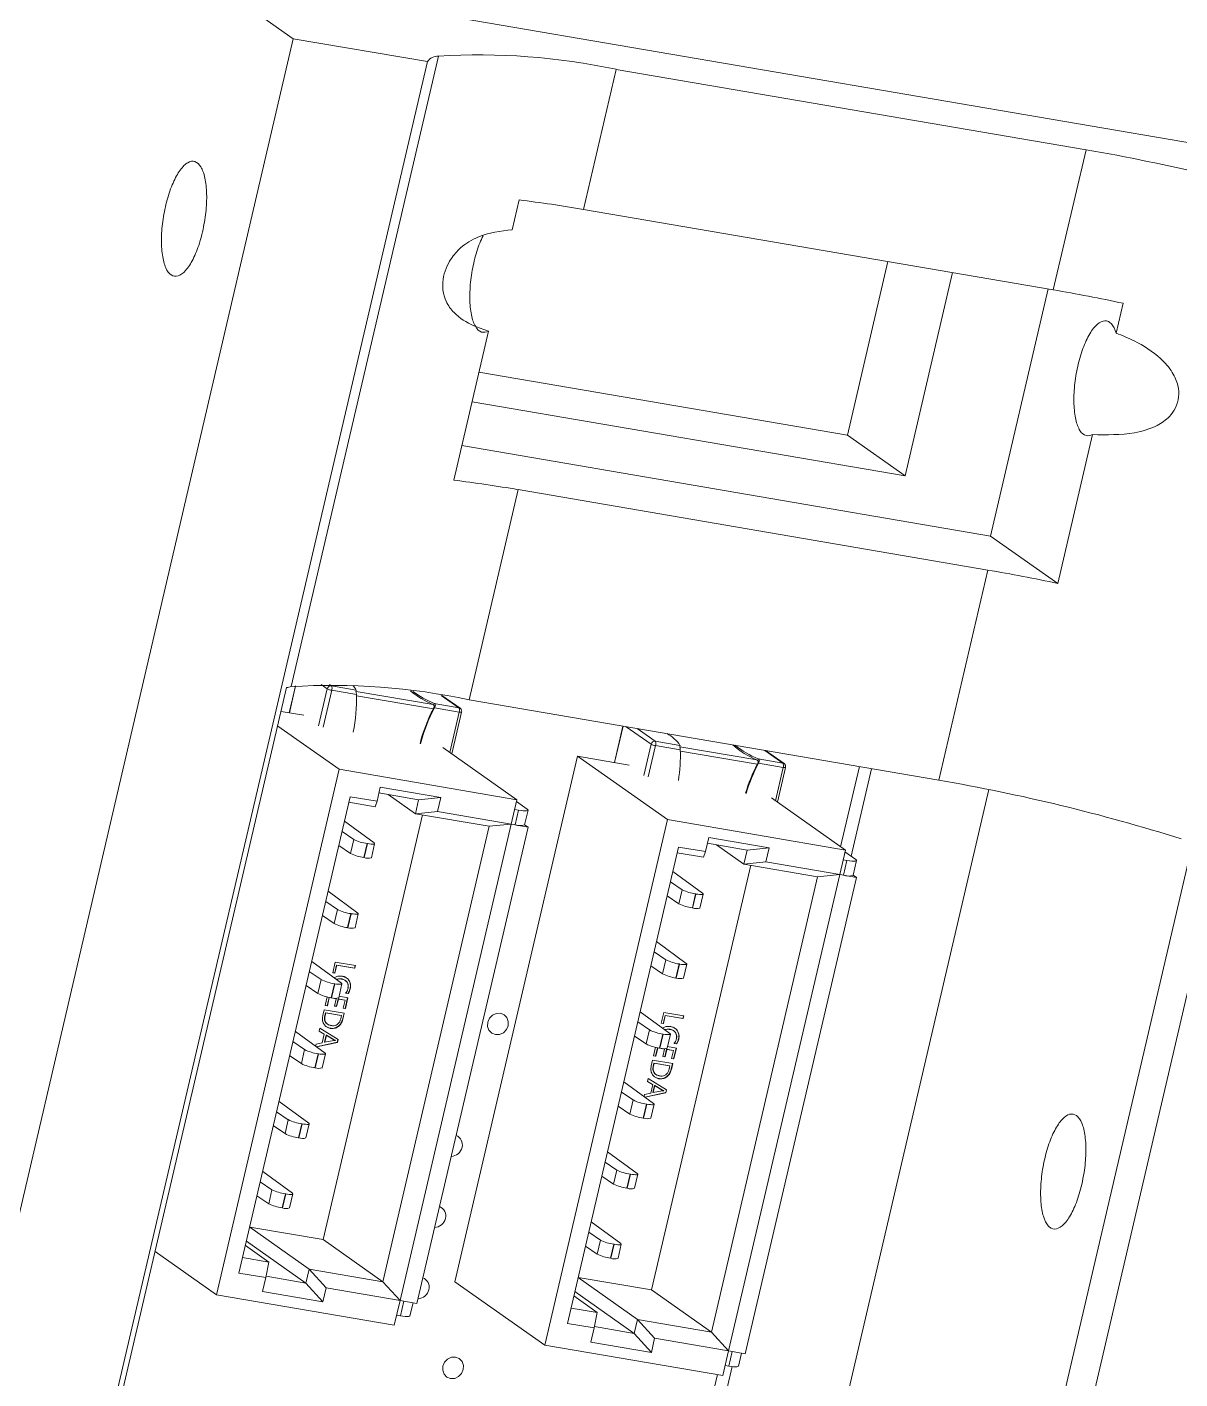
# Model space of a CAD drawing. Header units: millimetres. Extents: x 0 to 1189, y 0 to 841.
# Drawn here: x 463.908 to 467.074, y 441.013 to 444.726 of the extents above; entities that cross this region are included whole.
import ezdxf

# ---------------------------------------------------------------- set-up
doc = ezdxf.new("R2010")
doc.units = ezdxf.units.MM
doc.layers.get('0').update_dxf_attribs({"lineweight": 18})

msp = doc.modelspace()

# ---------------------------------------------------------------- linework, layer by layer
at = {"color": 7, "linetype": 'Continuous', "lineweight": 15}
for p, q in [((464.6385, 444.694), (463.9416, 445.1849)), ((464.5694, 444.841), (467.5183, 444.3364)), ((464.6385, 444.694), (463.5374, 439.9766)), ((465.0071, 444.631), (464.6385, 444.694)), ((465.0071, 444.631), (463.8396, 439.6288)), ((465.0374, 444.6461), (464.6333, 442.9146)), ((465.5255, 444.6098), (465.4357, 444.2251)), ((466.8157, 444.3891), (465.5255, 444.6098)), ((466.8157, 444.3891), (466.7258, 444.0043)), ((465.259, 444.2512), (465.2399, 444.1693)), ((466.7258, 444.0043), (465.4357, 444.2251)), ((467.5874, 444.1895), (466.4199, 439.1873)), ((466.2717, 444.082), (466.1603, 443.6048)), ((466.3187, 443.4933), (466.4491, 444.0517)), ((466.7115, 444.0067), (466.5531, 443.3281)), ((466.8987, 443.8854), (466.9178, 443.9674)), ((465.1749, 443.8906), (465.0794, 443.4816)), ((466.1603, 443.6048), (465.1486, 443.7779)), ((465.1296, 443.6967), (466.3187, 443.4933)), ((466.3187, 443.4933), (466.1603, 443.6048)), ((466.7382, 443.1978), (466.8336, 443.6068)), ((466.5531, 443.3281), (465.1016, 443.5765)), ((465.2561, 443.4555), (465.1213, 442.8783)), ((465.2561, 443.4555), (466.5462, 443.2347)), ((466.7382, 443.1978), (466.5531, 443.3281)), ((466.5462, 443.2347), (466.4115, 442.6576)), ((464.6444, 442.9162), (464.6272, 442.8428)), ((464.8111, 442.9049), (464.7433, 442.9165)), ((464.6204, 442.9118), (463.857, 439.6411)), ((464.7442, 442.9047), (464.812, 442.8931)), ((465.0969, 442.8552), (465.047, 442.8904)), ((466.4115, 442.6576), (465.1213, 442.8783)), ((464.6051, 442.8465), (464.6676, 442.8358)), ((465.0934, 442.8566), (465.0256, 442.8682)), ((465.0265, 442.8564), (465.0944, 442.8448)), ((465.0741, 442.7299), (465.1009, 442.8447)), ((464.7645, 442.6875), (464.5958, 442.8063)), ((465.5437, 442.8061), (465.5203, 442.7059)), ((465.7006, 442.7527), (465.6327, 442.7643)), ((465.2529, 442.6039), (465.0495, 442.7472)), ((465.6336, 442.7525), (465.7015, 442.7409)), ((465.9864, 442.703), (465.9352, 442.7391)), ((465.0825, 441.2803), (465.4193, 442.7232)), ((465.6664, 442.5492), (465.4193, 442.7232)), ((465.4193, 442.7232), (465.5607, 442.699)), ((465.9829, 442.7044), (465.9151, 442.716)), ((465.916, 442.7042), (465.9838, 442.6926)), ((465.9681, 442.5971), (465.9904, 442.6925)), ((466.1418, 442.4748), (466.1932, 442.6949)), ((464.4277, 441.2446), (464.7645, 442.6875)), ((465.2529, 442.6039), (464.7645, 442.6875)), ((466.2269, 442.6891), (466.1707, 442.4486)), ((464.8686, 442.5997), (464.8776, 442.6382)), ((464.8739, 442.6227), (464.9829, 442.604)), ((465.0434, 442.6098), (464.8776, 442.6382)), ((464.8989, 442.6184), (464.974, 442.5656)), ((465.8353, 439.5745), (466.5489, 442.6319)), ((464.4895, 441.304), (464.7949, 442.6123)), ((464.7912, 442.5968), (464.8634, 442.5845)), ((464.8686, 442.5997), (464.7949, 442.6123)), ((464.8634, 442.5845), (464.8686, 442.5997)), ((464.9829, 442.604), (464.974, 442.5656)), ((464.9829, 442.604), (465.0434, 442.6098)), ((465.0345, 442.5713), (465.0434, 442.6098)), ((465.2529, 442.6039), (465.2372, 442.5366)), ((465.2812, 442.5782), (465.2517, 442.5989)), ((466.1548, 442.4656), (465.9515, 442.6089)), ((464.7209, 441.3958), (464.9931, 442.5623)), ((464.7791, 442.5448), (464.8607, 442.4852)), ((464.974, 442.5656), (465.0345, 442.5713)), ((464.974, 442.5656), (465.1767, 442.5309)), ((465.2372, 442.5366), (465.0345, 442.5713)), ((465.2467, 442.5773), (465.257, 442.5756)), ((465.257, 442.5756), (465.2476, 442.5352)), ((465.2739, 442.535), (465.2833, 442.5754)), ((465.3296, 441.1063), (465.6664, 442.5492)), ((466.1548, 442.4656), (465.6664, 442.5492)), ((464.8046, 442.4948), (464.7725, 442.5166)), ((464.8848, 441.2803), (465.1767, 442.5309)), ((464.9318, 441.2283), (465.2372, 442.5366)), ((464.9779, 441.2205), (465.2833, 442.5287)), ((465.1767, 442.5309), (465.2372, 442.5366)), ((465.2372, 442.5366), (465.2833, 442.5287)), ((465.2373, 442.5369), (465.2476, 442.5352)), ((465.2833, 442.5287), (465.274, 442.5353)), ((464.7635, 442.4781), (464.7956, 442.4563)), ((464.7956, 442.4563), (464.8046, 442.4948)), ((464.8416, 442.4835), (464.8326, 442.445)), ((464.8334, 442.4449), (464.8424, 442.4833)), ((464.8424, 442.4833), (464.8416, 442.4835)), ((464.8532, 442.4447), (464.8621, 442.4832)), ((465.3914, 441.1657), (465.6968, 442.474)), ((465.7705, 442.4614), (465.6968, 442.474)), ((465.7705, 442.4614), (465.7795, 442.4998)), ((465.7759, 442.4844), (465.8849, 442.4657)), ((465.9453, 442.4714), (465.7795, 442.4998)), ((465.8008, 442.4801), (465.8759, 442.4272)), ((465.8849, 442.4657), (465.9453, 442.4714)), ((465.9364, 442.433), (465.9453, 442.4714)), ((466.3451, 439.2154), (467.1085, 442.486)), ((464.8334, 442.4449), (464.8326, 442.445)), ((465.6932, 442.4585), (465.7653, 442.4462)), ((465.7653, 442.4462), (465.7705, 442.4614)), ((465.8849, 442.4657), (465.8759, 442.4272)), ((465.8759, 442.4272), (465.9364, 442.433)), ((466.1391, 442.3983), (465.9364, 442.433)), ((466.1548, 442.4656), (466.1391, 442.3983)), ((466.1486, 442.439), (466.159, 442.4372)), ((466.159, 442.4372), (466.1495, 442.3968)), ((466.1832, 442.4399), (466.1537, 442.4606)), ((466.1758, 442.3967), (466.1852, 442.4371)), ((465.6228, 441.2575), (465.895, 442.424)), ((465.681, 442.4064), (465.7626, 442.3469)), ((465.7867, 441.142), (466.0786, 442.3925)), ((465.8337, 441.09), (466.1391, 442.3983)), ((465.8759, 442.4272), (466.0786, 442.3925)), ((466.0786, 442.3925), (466.1391, 442.3983)), ((466.1391, 442.3983), (466.1852, 442.3904)), ((466.1392, 442.3986), (466.1495, 442.3968)), ((466.1852, 442.3904), (466.1759, 442.397)), ((465.7065, 442.3565), (465.6744, 442.3783)), ((465.6975, 442.318), (465.7065, 442.3565)), ((465.8798, 441.0821), (466.1852, 442.3904)), ((464.7597, 442.3024), (464.7276, 442.3242)), ((464.7342, 442.3524), (464.8158, 442.2928)), ((465.6655, 442.3398), (465.6975, 442.318)), ((465.7435, 442.3452), (465.7345, 442.3067)), ((465.7354, 442.3065), (465.7443, 442.345)), ((465.7443, 442.345), (465.7435, 442.3452)), ((465.7551, 442.3064), (465.7641, 442.3449)), ((464.7186, 442.2858), (464.7507, 442.2639)), ((464.7507, 442.2639), (464.7597, 442.3024)), ((464.7967, 442.2911), (464.7877, 442.2526)), ((464.7885, 442.2525), (464.7975, 442.2909)), ((464.7975, 442.2909), (464.7967, 442.2911)), ((464.8083, 442.2523), (464.8172, 442.2908)), ((465.7354, 442.3065), (465.7345, 442.3067)), ((464.7885, 442.2525), (464.7877, 442.2526)), ((465.6361, 442.2141), (465.7177, 442.1545)), ((465.6616, 442.1641), (465.6295, 442.1859)), ((464.6893, 442.16), (464.7709, 442.1004)), ((464.7541, 442.1582), (464.7472, 442.1287)), ((464.7577, 442.1499), (464.7526, 442.1281)), ((464.7532, 442.1276), (464.7583, 442.1494)), ((464.8094, 442.1487), (464.7541, 442.1582)), ((464.8069, 442.1415), (464.7577, 442.1499)), ((464.7577, 442.1499), (464.7583, 442.1494)), ((464.7583, 442.1494), (464.8075, 442.141)), ((464.8086, 442.1489), (464.8069, 442.1415)), ((464.8069, 442.1415), (464.8075, 442.141)), ((464.8075, 442.141), (464.8094, 442.1487)), ((465.6206, 442.1474), (465.6526, 442.1256)), ((465.6526, 442.1256), (465.6616, 442.1641)), ((465.6986, 442.1528), (465.6896, 442.1143)), ((465.6905, 442.1141), (465.6994, 442.1526)), ((465.6994, 442.1526), (465.6986, 442.1528)), ((465.7102, 442.114), (465.7191, 442.1525)), ((464.7148, 442.11), (464.6827, 442.1318)), ((464.7058, 442.0715), (464.7148, 442.11)), ((464.7518, 442.0987), (464.7428, 442.0602)), ((464.7436, 442.0601), (464.7526, 442.0986)), ((464.7526, 442.1281), (464.7472, 442.129)), ((464.7472, 442.1287), (464.7532, 442.1276)), ((464.7526, 442.0986), (464.7518, 442.0987)), ((464.7532, 442.1276), (464.7526, 442.1281)), ((464.7633, 442.0599), (464.7723, 442.0984)), ((464.7706, 442.1118), (464.7713, 442.1114)), ((464.7834, 442.106), (464.7828, 442.1064)), ((465.6905, 442.1141), (465.6896, 442.1143)), ((464.6737, 442.0934), (464.7058, 442.0715)), ((464.7317, 442.0625), (464.7261, 442.0386)), ((464.737, 442.0612), (464.7316, 442.038)), ((464.7322, 442.0375), (464.7376, 442.0607)), ((464.7559, 442.058), (464.737, 442.0612)), ((464.737, 442.0612), (464.7376, 442.0607)), ((464.7376, 442.0607), (464.7565, 442.0575)), ((464.7436, 442.0601), (464.7428, 442.0602)), ((464.7887, 442.0601), (464.7643, 442.0642)), ((464.7879, 442.0602), (464.7811, 442.0309)), ((464.7891, 442.072), (464.7817, 442.0733)), ((464.7818, 442.0305), (464.7887, 442.0601)), ((464.7823, 442.0728), (464.7898, 442.0716)), ((464.7891, 442.072), (464.7898, 442.0716)), ((464.7945, 442.0852), (464.7951, 442.0848)), ((464.7235, 442.0273), (464.7198, 442.0116)), ((464.7788, 442.0178), (464.7235, 442.0273)), ((464.7261, 442.0386), (464.7322, 442.0375)), ((464.7316, 442.038), (464.7262, 442.0389)), ((464.7322, 442.0375), (464.7316, 442.038)), ((464.7565, 442.0575), (464.7517, 442.0371)), ((464.7517, 442.0371), (464.7578, 442.0361)), ((464.7572, 442.0365), (464.7518, 442.0374)), ((464.7559, 442.058), (464.7565, 442.0575)), ((464.7619, 442.0569), (464.7572, 442.0365)), ((464.7572, 442.0365), (464.7578, 442.0361)), ((464.7578, 442.0361), (464.7626, 442.0565)), ((464.7801, 442.0538), (464.7619, 442.0569)), ((464.7619, 442.0569), (464.7626, 442.0565)), ((464.7626, 442.0565), (464.7808, 442.0534)), ((464.7808, 442.0534), (464.7757, 442.0315)), ((464.7757, 442.0315), (464.7818, 442.0305)), ((464.7811, 442.0309), (464.7758, 442.0319)), ((464.7801, 442.0538), (464.7808, 442.0534)), ((464.7811, 442.0309), (464.7818, 442.0305)), ((465.5912, 442.0217), (465.6728, 441.9621)), ((464.7252, 442.0108), (464.7271, 442.019)), ((464.7252, 442.0108), (464.7259, 442.0103)), ((464.7259, 442.0103), (464.7278, 442.0185)), ((464.7271, 442.019), (464.7703, 442.0116)), ((464.7271, 442.019), (464.7278, 442.0185)), ((464.7278, 442.0185), (464.7709, 442.0111)), ((464.7301, 441.9895), (464.7307, 441.989)), ((464.7709, 442.0111), (464.7689, 442.0026)), ((464.7703, 442.0116), (464.7709, 442.0111)), ((464.7781, 442.018), (464.7744, 442.002)), ((464.7744, 442.002), (464.775, 442.0016)), ((464.775, 442.0016), (464.7788, 442.0178)), ((465.6167, 441.9717), (465.5846, 441.9935)), ((465.656, 442.0199), (465.6491, 441.9903)), ((465.6491, 441.9903), (465.6551, 441.9893)), ((465.6545, 441.9897), (465.6492, 441.9907)), ((465.6596, 442.0116), (465.6545, 441.9897)), ((465.6551, 441.9893), (465.6545, 441.9897)), ((465.6551, 441.9893), (465.6602, 442.0111)), ((465.7113, 442.0104), (465.656, 442.0199)), ((465.7088, 442.0031), (465.6596, 442.0116)), ((465.6596, 442.0116), (465.6602, 442.0111)), ((465.6602, 442.0111), (465.7095, 442.0027)), ((465.7106, 442.0106), (465.7088, 442.0031)), ((465.7088, 442.0031), (465.7095, 442.0027)), ((465.7095, 442.0027), (465.7113, 442.0104)), ((464.6444, 441.9676), (464.726, 441.908)), ((464.7117, 441.9766), (464.7097, 441.9682)), ((464.7097, 441.9682), (464.7239, 441.96)), ((464.7233, 441.9604), (464.7097, 441.9682)), ((464.7619, 441.9453), (464.7117, 441.9766)), ((464.7239, 441.96), (464.7184, 441.9362)), ((464.7233, 441.9604), (464.7239, 441.96)), ((464.7289, 441.9575), (464.7244, 441.9382)), ((464.725, 441.9377), (464.7295, 441.957)), ((464.75, 441.9449), (464.7289, 441.9575)), ((464.7295, 441.957), (464.7289, 441.9575)), ((464.7295, 441.957), (464.7506, 441.9445)), ((464.7404, 441.9764), (464.741, 441.976)), ((465.5756, 441.955), (465.6077, 441.9332)), ((465.6077, 441.9332), (465.6167, 441.9717)), ((465.6537, 441.9604), (465.6447, 441.9219)), ((465.6455, 441.9218), (465.6545, 441.9602)), ((465.6545, 441.9602), (465.6537, 441.9604)), ((465.6653, 441.9216), (465.6742, 441.9601)), ((465.6725, 441.9735), (465.6732, 441.973)), ((465.6854, 441.9677), (465.6847, 441.9681)), ((465.6964, 441.9469), (465.697, 441.9465)), ((464.6699, 441.9176), (464.6378, 441.9395)), ((464.6609, 441.8791), (464.6699, 441.9176)), ((464.7015, 441.933), (464.7001, 441.9269)), ((464.7184, 441.9362), (464.7015, 441.933)), ((464.7594, 441.938), (464.7019, 441.9256)), ((464.7025, 441.9252), (464.7601, 441.9376)), ((464.7244, 441.9382), (464.725, 441.9377)), ((464.7502, 441.9425), (464.725, 441.9377)), ((464.7506, 441.9445), (464.75, 441.9449)), ((464.7543, 441.9429), (464.7537, 441.9433)), ((464.7612, 441.9457), (464.7594, 441.938)), ((464.7601, 441.9376), (464.7594, 441.938)), ((464.7601, 441.9376), (464.7619, 441.9453)), ((465.6336, 441.9242), (465.628, 441.9002)), ((465.6389, 441.9229), (465.6335, 441.8997)), ((465.6341, 441.8992), (465.6395, 441.9224)), ((465.6578, 441.9196), (465.6389, 441.9229)), ((465.6389, 441.9229), (465.6395, 441.9224)), ((465.6395, 441.9224), (465.6584, 441.9192)), ((465.6455, 441.9218), (465.6447, 441.9219)), ((465.6584, 441.9192), (465.6537, 441.8988)), ((465.6578, 441.9196), (465.6584, 441.9192)), ((465.6639, 441.9186), (465.6591, 441.8982)), ((465.6597, 441.8978), (465.6645, 441.9182)), ((465.6821, 441.9155), (465.6639, 441.9186)), ((465.6639, 441.9186), (465.6645, 441.9182)), ((465.6645, 441.9182), (465.6827, 441.9151)), ((465.6906, 441.9218), (465.6663, 441.9259)), ((465.6827, 441.9151), (465.6776, 441.8932)), ((465.6821, 441.9155), (465.6827, 441.9151)), ((465.6899, 441.9219), (465.683, 441.8926)), ((465.691, 441.9337), (465.6836, 441.935)), ((465.6837, 441.8922), (465.6906, 441.9218)), ((465.6843, 441.9345), (465.6917, 441.9333)), ((465.691, 441.9337), (465.6917, 441.9333)), ((464.6288, 441.901), (464.6609, 441.8791)), ((464.7068, 441.9063), (464.6979, 441.8678)), ((464.6987, 441.8677), (464.7077, 441.9062)), ((464.7077, 441.9062), (464.7068, 441.9063)), ((464.7184, 441.8676), (464.7274, 441.906)), ((465.6254, 441.889), (465.6218, 441.8733)), ((465.6807, 441.8795), (465.6254, 441.889)), ((465.6271, 441.8724), (465.629, 441.8806)), ((465.6278, 441.872), (465.6297, 441.8802)), ((465.628, 441.9002), (465.6341, 441.8992)), ((465.6335, 441.8997), (465.6281, 441.9006)), ((465.629, 441.8806), (465.6722, 441.8733)), ((465.629, 441.8806), (465.6297, 441.8802)), ((465.6297, 441.8802), (465.6728, 441.8728)), ((465.6341, 441.8992), (465.6335, 441.8997)), ((465.6591, 441.8982), (465.6537, 441.8991)), ((465.6537, 441.8988), (465.6597, 441.8978)), ((465.6591, 441.8982), (465.6597, 441.8978)), ((465.6728, 441.8728), (465.6708, 441.8643)), ((465.6722, 441.8733), (465.6728, 441.8728)), ((465.68, 441.8796), (465.6763, 441.8637)), ((465.6769, 441.8632), (465.6807, 441.8795)), ((465.6776, 441.8932), (465.6837, 441.8922)), ((465.683, 441.8926), (465.6777, 441.8935)), ((465.683, 441.8926), (465.6837, 441.8922)), ((464.6987, 441.8677), (464.6979, 441.8678)), ((465.6136, 441.8383), (465.6116, 441.8299)), ((465.6638, 441.807), (465.6136, 441.8383)), ((465.6271, 441.8724), (465.6278, 441.872)), ((465.632, 441.8512), (465.6326, 441.8507)), ((465.6423, 441.8381), (465.6429, 441.8377)), ((465.6763, 441.8637), (465.6769, 441.8632)), ((465.5718, 441.7793), (465.5397, 441.8011)), ((465.5463, 441.8293), (465.6279, 441.7697)), ((465.6613, 441.7997), (465.6038, 441.7873)), ((465.6044, 441.7869), (465.662, 441.7993)), ((465.6116, 441.8299), (465.6258, 441.8217)), ((465.6252, 441.8221), (465.6116, 441.8299)), ((465.6258, 441.8217), (465.6203, 441.7978)), ((465.6252, 441.8221), (465.6258, 441.8217)), ((465.6308, 441.8191), (465.6263, 441.7998)), ((465.6263, 441.7998), (465.6269, 441.7994)), ((465.6269, 441.7994), (465.6315, 441.8187)), ((465.6521, 441.8041), (465.6269, 441.7994)), ((465.6519, 441.8066), (465.6308, 441.8191)), ((465.6315, 441.8187), (465.6308, 441.8191)), ((465.6315, 441.8187), (465.6525, 441.8061)), ((465.6525, 441.8061), (465.6519, 441.8066)), ((465.6562, 441.8046), (465.6556, 441.805)), ((465.6631, 441.8074), (465.6613, 441.7997)), ((465.662, 441.7993), (465.6613, 441.7997)), ((465.662, 441.7993), (465.6638, 441.807)), ((464.5995, 441.7752), (464.6811, 441.7156)), ((465.5307, 441.7627), (465.5628, 441.7408)), ((465.5628, 441.7408), (465.5718, 441.7793)), ((465.6088, 441.768), (465.5998, 441.7295)), ((465.6006, 441.7294), (465.6096, 441.7678)), ((465.6034, 441.7947), (465.602, 441.7886)), ((465.6203, 441.7978), (465.6034, 441.7947)), ((465.6096, 441.7678), (465.6088, 441.768)), ((465.6204, 441.7292), (465.6293, 441.7677)), ((464.6249, 441.7252), (464.5929, 441.7471)), ((464.616, 441.6868), (464.6249, 441.7252)), ((465.6006, 441.7294), (465.5998, 441.7295)), ((464.5839, 441.7086), (464.616, 441.6868)), ((464.6619, 441.7139), (464.653, 441.6754)), ((464.6538, 441.6753), (464.6628, 441.7138)), ((464.6628, 441.7138), (464.6619, 441.7139)), ((464.6735, 441.6752), (464.6825, 441.7136)), ((464.6538, 441.6753), (464.653, 441.6754)), ((465.5014, 441.6369), (465.583, 441.5773)), ((464.5546, 441.5828), (464.6362, 441.5232)), ((465.5269, 441.5869), (465.4948, 441.6087)), ((465.5179, 441.5484), (465.5269, 441.5869)), ((465.5639, 441.5756), (465.5549, 441.5371)), ((465.5557, 441.537), (465.5647, 441.5754)), ((465.5647, 441.5754), (465.5639, 441.5756)), ((464.58, 441.5328), (464.548, 441.5547)), ((465.4858, 441.5703), (465.5179, 441.5484)), ((465.5754, 441.5368), (465.5844, 441.5753)), ((464.539, 441.5162), (464.5711, 441.4944)), ((464.5711, 441.4944), (464.58, 441.5328)), ((464.617, 441.5215), (464.6081, 441.483)), ((464.6089, 441.4829), (464.6179, 441.5214)), ((464.6179, 441.5214), (464.617, 441.5215)), ((464.6286, 441.4828), (464.6376, 441.5212)), ((465.5557, 441.537), (465.5549, 441.5371)), ((464.6089, 441.4829), (464.6081, 441.483)), ((464.6821, 441.315), (464.5189, 441.43)), ((464.519, 441.4303), (464.7209, 441.3958)), ((465.4565, 441.4445), (465.5381, 441.3849)), ((464.6731, 441.2765), (464.5099, 441.3915)), ((464.8848, 441.2803), (464.7209, 441.3958)), ((465.482, 441.3945), (465.4499, 441.4164)), ((465.473, 441.356), (465.482, 441.3945)), ((464.259, 441.3634), (464.4277, 441.2446)), ((464.5071, 441.3793), (464.5715, 441.3339)), ((465.4409, 441.3779), (465.473, 441.356)), ((465.519, 441.3832), (465.51, 441.3447)), ((465.5108, 441.3446), (465.5198, 441.3831)), ((465.5198, 441.3831), (465.519, 441.3832)), ((465.5305, 441.3445), (465.5395, 441.3829)), ((464.5715, 441.3339), (464.4994, 441.3463)), ((464.5632, 441.2914), (464.5715, 441.3339)), ((465.5108, 441.3446), (465.51, 441.3447)), ((464.4895, 441.304), (464.5632, 441.2914)), ((464.5542, 441.2529), (464.5632, 441.2914)), ((464.6731, 441.2765), (464.564, 441.2952)), ((464.6821, 441.315), (464.6731, 441.2765)), ((464.7291, 441.263), (464.6821, 441.315)), ((464.8848, 441.2803), (464.6821, 441.315)), ((464.9318, 441.2283), (464.8848, 441.2803)), ((465.0825, 441.2803), (465.3296, 441.1063)), ((465.584, 441.1767), (465.4208, 441.2916)), ((465.4209, 441.292), (465.6228, 441.2575)), ((464.4277, 441.2446), (464.9161, 441.161)), ((464.5542, 441.2529), (464.7201, 441.2246)), ((464.7201, 441.2246), (464.6731, 441.2765)), ((464.7201, 441.2246), (464.7291, 441.263)), ((464.7291, 441.263), (464.9318, 441.2283)), ((465.575, 441.1382), (465.4118, 441.2532)), ((465.7867, 441.142), (465.6228, 441.2575)), ((464.9318, 441.2283), (464.9161, 441.161)), ((464.9779, 441.2205), (464.9318, 441.2283)), ((464.9591, 441.1863), (464.9675, 441.2222)), ((465.4734, 441.1956), (465.4013, 441.208)), ((465.409, 441.241), (465.4734, 441.1956)), ((464.9225, 441.1883), (464.9328, 441.1865)), ((465.4651, 441.1531), (465.4734, 441.1956)), ((465.584, 441.1767), (465.575, 441.1382)), ((465.631, 441.1247), (465.584, 441.1767)), ((465.7867, 441.142), (465.584, 441.1767)), ((465.3914, 441.1657), (465.4651, 441.1531)), ((465.4561, 441.1146), (465.4651, 441.1531)), ((465.575, 441.1382), (465.4659, 441.1569)), ((465.622, 441.0862), (465.575, 441.1382)), ((465.8337, 441.09), (465.7867, 441.142)), ((465.3296, 441.1063), (465.818, 441.0227)), ((465.4561, 441.1146), (465.622, 441.0862)), ((465.622, 441.0862), (465.631, 441.1247)), ((465.631, 441.1247), (465.8337, 441.09)), ((465.8337, 441.09), (465.818, 441.0227)), ((465.8798, 441.0821), (465.8337, 441.09)), ((465.861, 441.048), (465.8694, 441.0839)), ((465.5816, 440.0747), (465.8035, 441.0252)), ((465.8435, 441.0469), (465.616, 440.0722)), ((465.8244, 441.05), (465.8347, 441.0482))]:
    msp.add_line(p, q, dxfattribs=at)
at = {"color": 8, "linetype": 'Continuous', "lineweight": 15}
for p, q in [((464.6451, 442.9163), (464.6279, 442.8426)), ((464.7318, 442.9085), (464.7149, 442.9204)), ((464.7433, 442.9165), (464.7379, 442.9203)), ((464.7082, 442.8073), (464.7318, 442.9085)), ((464.7205, 442.8035), (464.7442, 442.9047)), ((464.8111, 442.9016), (465.0224, 442.8654)), ((464.8121, 442.8897), (465.0234, 442.8536)), ((465.0934, 442.8566), (465.0451, 442.8906)), ((465.0685, 442.7338), (465.0944, 442.8448)), ((465.521, 442.7058), (465.5443, 442.8059)), ((465.5528, 442.8045), (465.6213, 442.7563)), ((465.583, 442.7993), (465.6327, 442.7643)), ((465.6213, 442.7563), (465.6012, 442.6705)), ((465.6336, 442.7525), (465.6136, 442.6667)), ((465.9119, 442.7132), (465.7006, 442.7494)), ((465.7016, 442.7375), (465.9128, 442.7014)), ((465.9332, 442.7394), (465.9829, 442.7044)), ((465.9838, 442.6926), (465.9625, 442.6011)), ((464.9328, 441.1865), (464.9422, 441.2266)), ((465.8347, 441.0482), (465.8441, 441.0883))]:
    msp.add_line(p, q, dxfattribs=at)
msp.add_lwpolyline([(465.0944, 442.8448), (465.0961, 442.8445), (465.0976, 442.8443), (465.0989, 442.8443), (465.0999, 442.8443), (465.1006, 442.8444), (465.1009, 442.8447), (465.1009, 442.8447)], dxfattribs=at)
at = {"color": 7, "linetype": 'Continuous', "lineweight": 15}
for points in [[(465.2812, 442.5782), (465.283, 442.5766), (465.2833, 442.5752), (465.2821, 442.5743), (465.2794, 442.5737), (465.2754, 442.5736), (465.2702, 442.5738), (465.264, 442.5745), (465.257, 442.5756)], [(464.8607, 442.4852), (464.8619, 442.484), (464.8621, 442.483), (464.8611, 442.4823), (464.8591, 442.4819), (464.8561, 442.4818), (464.8522, 442.482), (464.8476, 442.4825), (464.8424, 442.4833)], [(466.1832, 442.4399), (466.1849, 442.4382), (466.1852, 442.4369), (466.184, 442.436), (466.1813, 442.4354), (466.1773, 442.4352), (466.1721, 442.4355), (466.1659, 442.4362), (466.159, 442.4372)], [(465.7626, 442.3469), (465.7639, 442.3457), (465.764, 442.3447), (465.763, 442.344), (465.761, 442.3436), (465.758, 442.3435), (465.7541, 442.3437), (465.7495, 442.3442), (465.7443, 442.345)], [(464.8158, 442.2928), (464.817, 442.2916), (464.8172, 442.2906), (464.8162, 442.29), (464.8142, 442.2895), (464.8112, 442.2894), (464.8073, 442.2896), (464.8027, 442.2902), (464.7975, 442.2909)], [(465.7177, 442.1545), (465.719, 442.1533), (465.7191, 442.1523), (465.7181, 442.1516), (465.7161, 442.1512), (465.7131, 442.1511), (465.7092, 442.1513), (465.7046, 442.1518), (465.6994, 442.1526)], [(464.7709, 442.1004), (464.7721, 442.0992), (464.7723, 442.0983), (464.7713, 442.0976), (464.7693, 442.0972), (464.7663, 442.097), (464.7624, 442.0973), (464.7578, 442.0978), (464.7526, 442.0986)], [(465.2287, 441.9833), (465.224, 441.9725), (465.2157, 441.964), (465.2051, 441.9592), (465.1938, 441.9588), (465.1836, 441.9629), (465.1759, 441.9708), (465.1721, 441.9814), (465.1725, 441.993), (465.1773, 442.0038), (465.1856, 442.0123), (465.1962, 442.0171), (465.2075, 442.0175), (465.2177, 442.0134), (465.2253, 442.0055), (465.2292, 441.9949), (465.2287, 441.9833)], [(465.6728, 441.9621), (465.674, 441.9609), (465.6742, 441.9599), (465.6732, 441.9592), (465.6712, 441.9588), (465.6682, 441.9587), (465.6643, 441.9589), (465.6597, 441.9594), (465.6545, 441.9602)], [(464.726, 441.908), (464.7272, 441.9068), (464.7274, 441.9059), (464.7264, 441.9052), (464.7244, 441.9048), (464.7214, 441.9047), (464.7175, 441.9049), (464.7129, 441.9054), (464.7077, 441.9062)], [(465.6279, 441.7697), (465.6291, 441.7685), (465.6293, 441.7676), (465.6283, 441.7669), (465.6263, 441.7664), (465.6233, 441.7663), (465.6194, 441.7666), (465.6148, 441.7671), (465.6096, 441.7678)], [(464.6811, 441.7156), (464.6823, 441.7144), (464.6825, 441.7135), (464.6815, 441.7128), (464.6795, 441.7124), (464.6765, 441.7123), (464.6726, 441.7125), (464.668, 441.713), (464.6628, 441.7138)], [(465.583, 441.5773), (465.5842, 441.5761), (465.5844, 441.5752), (465.5834, 441.5745), (465.5814, 441.5741), (465.5784, 441.574), (465.5745, 441.5742), (465.5699, 441.5747), (465.5647, 441.5754)], [(464.6362, 441.5232), (464.6374, 441.522), (464.6376, 441.5211), (464.6366, 441.5204), (464.6346, 441.52), (464.6316, 441.5199), (464.6277, 441.5201), (464.6231, 441.5206), (464.6179, 441.5214)], [(465.5381, 441.3849), (465.5393, 441.3837), (465.5395, 441.3828), (465.5385, 441.3821), (465.5365, 441.3817), (465.5335, 441.3816), (465.5296, 441.3818), (465.525, 441.3823), (465.5198, 441.3831)], [(464.9328, 441.1865), (464.9398, 441.1854), (464.946, 441.1848), (464.9512, 441.1845), (464.9552, 441.1846), (464.9578, 441.1852), (464.9591, 441.1862), (464.9591, 441.1863)], [(465.1056, 441.0389), (465.1009, 441.028), (465.0926, 441.0195), (465.082, 441.0147), (465.0707, 441.0143), (465.0605, 441.0184), (465.0528, 441.0263), (465.049, 441.0369), (465.0495, 441.0485), (465.0542, 441.0593), (465.0625, 441.0678), (465.0731, 441.0726), (465.0844, 441.073), (465.0946, 441.0689), (465.1022, 441.061), (465.1061, 441.0504), (465.1056, 441.0389)], [(465.8347, 441.0482), (465.8417, 441.0471), (465.8479, 441.0464), (465.8531, 441.0462), (465.8571, 441.0463), (465.8598, 441.0469), (465.861, 441.0479), (465.861, 441.048)]]:
    msp.add_lwpolyline(points, dxfattribs=at)
for centre, radius, start, end in [((465.0362, 444.6108), 0.0354, 87.9864, 145.1798), ((465.1485, 442.8395), 1.8101, 77.9781, 93.5182), ((465.9491, 439.3551), 5.108, 72.5493, 80.2326), ((464.7995, 440.5362), 3.7433, 80.2153, 82.949), ((465.8918, 439.1517), 4.9238, 77.9725, 80.2474), ((464.6225, 439.7843), 3.7254, 80.2088, 82.9555), ((465.7172, 438.4081), 4.8973, 77.9664, 80.2535), ((464.6493, 442.8111), 0.1047, 98.8087, 106.0299), ((464.7443, 441.108), 1.81, 77.9779, 93.5183), ((464.7419, 442.9063), 0.0103, 82.3789, 167.7609), ((464.7311, 442.9096), 0.014, 339.2768, 29.611), ((464.7761, 442.89), 0.038, 23.1168, 47.094), ((464.7497, 442.9447), 0.0404, 243.701, 262.1556), ((464.3577, 442.8791), 0.4545, 348.6076, 1.7595), ((465.1251, 443.1077), 0.2631, 231.2382, 247.0231), ((465.1475, 443.15), 0.3071, 233.9873, 246.6158), ((465.4482, 442.6353), 0.4777, 152.8106, 165.0422), ((465.4497, 442.6343), 0.4779, 152.318, 165.0404), ((465.0813, 442.8497), 0.014, 339.3065, 29.6099), ((465.6314, 442.7541), 0.0103, 82.3894, 167.6846), ((465.6206, 442.7574), 0.014, 339.2924, 29.6241), ((465.6248, 442.7054), 0.0894, 32.0099, 63.5458), ((465.639, 442.7919), 0.0398, 243.5171, 262.2387), ((465.2496, 442.7268), 0.4521, 351.0429, 1.7873), ((466.0037, 442.9349), 0.2399, 228.7927, 247.4941), ((466.021, 442.9684), 0.2737, 231.7853, 247.2323), ((466.3384, 442.4828), 0.4784, 152.8175, 163.1306), ((466.3402, 442.4817), 0.4789, 152.3273, 163.1233), ((465.9708, 442.6975), 0.014, 339.3065, 29.6099), ((465.5455, 437.6265), 5.1051, 72.5461, 80.2338), ((465.261, 442.5711), 0.0383, 249.5734, 289.6989), ((464.8584, 442.6046), 0.1223, 243.8954, 262.099), ((464.8493, 442.5656), 0.1217, 243.8341, 262.1266), ((464.8435, 442.4744), 0.0312, 251.1819, 288.0558), ((466.1629, 442.4329), 0.0385, 249.6634, 289.609), ((465.7604, 442.4665), 0.1225, 243.8964, 262.0643), ((464.8135, 442.4122), 0.1223, 243.8954, 262.099), ((465.7514, 442.4281), 0.1225, 243.8982, 262.0651), ((465.7454, 442.3359), 0.031, 251.1125, 288.1945), ((464.8044, 442.3735), 0.122, 243.8582, 262.1025), ((464.7986, 442.282), 0.0312, 251.1819, 288.0558), ((465.7155, 442.2741), 0.1225, 243.8964, 262.0643), ((464.7684, 442.2193), 0.1217, 243.8341, 262.1266), ((465.7063, 442.2351), 0.122, 243.8732, 262.1238), ((465.7005, 442.1435), 0.031, 251.1125, 288.1945), ((464.7597, 442.1816), 0.1225, 243.8964, 262.0643), ((464.7537, 442.0896), 0.0312, 251.1819, 288.0558), ((465.6706, 442.0817), 0.1225, 243.8964, 262.0643), ((464.7235, 442.0269), 0.1217, 243.8341, 262.1266), ((465.6614, 442.0427), 0.122, 243.8732, 262.1238), ((465.6556, 441.9512), 0.0311, 251.1923, 288.1147), ((464.7148, 441.9892), 0.1225, 243.8964, 262.0643), ((464.7088, 441.897), 0.031, 251.114, 288.193), ((465.6255, 441.8888), 0.122, 243.8714, 262.123), ((464.6789, 441.8353), 0.1225, 243.8964, 262.0643), ((465.6165, 441.8503), 0.122, 243.8732, 262.1238), ((465.6107, 441.7588), 0.0311, 251.1923, 288.1147), ((464.6699, 441.7968), 0.1225, 243.8964, 262.0643), ((464.6639, 441.7046), 0.031, 251.114, 288.193), ((465.0755, 441.6565), 0.0275, 344.7375, 68.3926), ((465.071, 441.6562), 0.0318, 272.0924, 347.5199), ((465.5806, 441.6964), 0.122, 243.8714, 262.123), ((465.5717, 441.6583), 0.1223, 243.8972, 262.0998), ((464.634, 441.6429), 0.1225, 243.8964, 262.0643), ((465.5658, 441.5664), 0.0311, 251.1923, 288.1147), ((464.6248, 441.6039), 0.122, 243.8714, 262.123), ((464.619, 441.5123), 0.0311, 251.1634, 288.1436), ((465.0299, 441.4611), 0.0275, 344.7375, 68.3926), ((465.0254, 441.4607), 0.0318, 272.0924, 347.5199), ((465.5357, 441.504), 0.122, 243.8714, 262.123), ((465.5268, 441.4659), 0.1223, 243.8972, 262.0998), ((465.5209, 441.3741), 0.0312, 251.1819, 288.0558), ((464.9843, 441.2656), 0.0275, 344.7241, 68.3976), ((464.9798, 441.2652), 0.0318, 272.0875, 347.5304)]:
    msp.add_arc(centre, radius, start, end, dxfattribs=at)
at = {"color": 8, "linetype": 'Continuous', "lineweight": 15}
for centre, radius, start, end in [((465.092, 442.8482), 0.00855, 54.4264, 80.4566), ((465.9814, 442.6958), 0.00872, 54.4328, 80.2736), ((465.9872, 442.7021), 0.0101, 250.803, 288.7814)]:
    msp.add_arc(centre, radius, start, end, dxfattribs=at)
at = {"color": 7, "linetype": 'Continuous', "lineweight": 15}
for centre in [(465.3556, 442.702), (466.2451, 442.5498)]:
    msp.add_ellipse(centre, major_axis=(0.4654, 0.1773), ratio=0.618298, start_param=2.092022, end_param=2.100534, dxfattribs=at)
for points, knots in [([(464.3895, 444.1638), (464.393, 444.1815), (464.3999, 444.2169), (464.4019, 444.2691), (464.3972, 444.3132), (464.3858, 444.3445), (464.3692, 444.3595), (464.3491, 444.3564), (464.3278, 444.3356), (464.3078, 444.2995), (464.2913, 444.2521), (464.2801, 444.1988), (464.2756, 444.1455), (464.2781, 444.0983), (464.2876, 444.0626), (464.3027, 444.0422), (464.322, 444.0396), (464.3432, 444.055), (464.3638, 444.0867), (464.3796, 444.1255), (464.3867, 444.1531), (464.3895, 444.1638)], [0, 0, 0, 0, 0.0386255, 0.077245, 0.1158677, 0.1544881, 0.1931022, 0.2317149, 0.2703264, 0.3089468, 0.3475631, 0.3861909, 0.4248123, 0.4634382, 0.5020588, 0.5406721, 0.5792877, 0.6178989, 0.6565148, 0.6951344, 0.7193135, 0.7193135, 0.7193135, 0.7193135]), ([(465.1749, 443.8906), (465.1613, 443.8954), (465.1256, 443.9078), (465.0846, 443.9329), (465.058, 443.9686), (465.0485, 444.0009), (465.0489, 444.0329), (465.057, 444.0631), (465.0733, 444.0937), (465.1022, 444.1261), (465.1576, 444.1594), (465.2078, 444.1654), (465.2399, 444.1693)], [0, 0, 0, 0, 0.0455756, 0.1194061, 0.1620469, 0.1949845, 0.2214455, 0.2479921, 0.2729765, 0.3089382, 0.3642587, 0.4618417, 0.4618417, 0.4618417, 0.4618417]), ([(465.1749, 443.8906), (465.1681, 443.8886), (465.1544, 443.8846), (465.1379, 443.9016), (465.1267, 443.9337), (465.1223, 443.9788), (465.125, 444.0313), (465.1347, 444.0847), (465.1471, 444.1274), (465.1569, 444.146), (465.1602, 444.1523)], [0, 0, 0, 0, 0.0400188, 0.0800336, 0.1200676, 0.1600229, 0.199785, 0.2393604, 0.278817, 0.2989524, 0.2989524, 0.2989524, 0.2989524]), ([(466.8987, 443.8854), (466.8946, 443.8951), (466.8864, 443.9145), (466.8677, 443.9223), (466.8468, 443.9128), (466.8256, 443.8859), (466.8066, 443.8449), (466.7918, 443.7947), (466.7831, 443.7408), (466.7812, 443.6894), (466.7864, 443.6458), (466.7981, 443.6154), (466.8145, 443.6008), (466.8275, 443.6049), (466.8336, 443.6068)], [0, 0, 0, 0, 0.0356151, 0.071226, 0.1068613, 0.1424165, 0.177813, 0.2130338, 0.2481571, 0.2832898, 0.3185214, 0.3539266, 0.3894868, 0.4217132, 0.4217132, 0.4217132, 0.4217132]), ([(466.8987, 443.8854), (466.9152, 443.8786), (466.9583, 443.8609), (467.013, 443.8262), (467.0524, 443.7815), (467.069, 443.7442), (467.0718, 443.71), (467.0631, 443.6801), (467.043, 443.6523), (467.0054, 443.626), (466.9331, 443.6047), (466.8724, 443.606), (466.8336, 443.6068)], [0, 0, 0, 0, 0.0537971, 0.1407736, 0.1910377, 0.2298763, 0.2610813, 0.2923846, 0.3218551, 0.3642344, 0.4294041, 0.5445237, 0.5445237, 0.5445237, 0.5445237]), ([(464.8111, 442.9049), (464.8111, 442.9046), (464.8112, 442.904), (464.811, 442.9022), (464.8108, 442.9011), (464.8108, 442.9009)], [0, 0, 0, 0, 0.001821048, 0.003641474, 0.004052844, 0.004052844, 0.004052844, 0.004052844]), ([(464.812, 442.8931), (464.8119, 442.8943), (464.8118, 442.8966), (464.8112, 442.8993), (464.8109, 442.9005), (464.8108, 442.9008)], [0, 0, 0, 0, 0.003521807, 0.007048222, 0.007835257, 0.007835257, 0.007835257, 0.007835257]), ([(465.0258, 442.8607), (465.0255, 442.8617), (465.0248, 442.8636), (465.0234, 442.8649), (465.0226, 442.8653), (465.0224, 442.8654)], [0, 0, 0, 0, 0.002609057, 0.005208674, 0.005962698, 0.005962698, 0.005962698, 0.005962698]), ([(465.0234, 442.8536), (465.0239, 442.8547), (465.0249, 442.8568), (465.0256, 442.8593), (465.0258, 442.8605), (465.0258, 442.8607)], [0, 0, 0, 0, 0.00337269, 0.006749354, 0.007582753, 0.007582753, 0.007582753, 0.007582753]), ([(465.029, 442.8636), (465.0287, 442.8645), (465.0279, 442.8664), (465.0266, 442.8677), (465.0258, 442.8681), (465.0256, 442.8682)], [0, 0, 0, 0, 0.002615432, 0.005239707, 0.005940748, 0.005940748, 0.005940748, 0.005940748]), ([(465.0265, 442.8564), (465.027, 442.8574), (465.0281, 442.8596), (465.0288, 442.862), (465.029, 442.8632), (465.029, 442.8634)], [0, 0, 0, 0, 0.003389991, 0.006791792, 0.007545231, 0.007545231, 0.007545231, 0.007545231]), ([(465.101, 442.8453), (465.1011, 442.8466), (465.1013, 442.8485), (465.1003, 442.8514), (465.099, 442.8536), (465.0975, 442.8546), (465.0969, 442.855)], [0, 0, 0, 0, 0.00375324, 0.00577248, 0.00905601, 0.01119774, 0.01119774, 0.01119774, 0.01119774]), ([(465.7006, 442.7527), (465.7006, 442.7524), (465.7007, 442.7518), (465.7005, 442.75), (465.7003, 442.7489), (465.7003, 442.7487)], [0, 0, 0, 0, 0.001820839, 0.003643422, 0.004052829, 0.004052829, 0.004052829, 0.004052829]), ([(465.7003, 442.7486), (465.7006, 442.7475), (465.7011, 442.7454), (465.7014, 442.7426), (465.7015, 442.7412), (465.7015, 442.7409)], [0, 0, 0, 0, 0.003447648, 0.006905598, 0.007823474, 0.007823474, 0.007823474, 0.007823474]), ([(465.9119, 442.7132), (465.9125, 442.7128), (465.9138, 442.712), (465.9148, 442.71), (465.9152, 442.7088), (465.9153, 442.7085)], [0, 0, 0, 0, 0.002645914, 0.005298712, 0.005956491, 0.005956491, 0.005956491, 0.005956491]), ([(465.9153, 442.7085), (465.9151, 442.7075), (465.9147, 442.7056), (465.9136, 442.703), (465.913, 442.7017), (465.9128, 442.7014)], [0, 0, 0, 0, 0.003314755, 0.006620971, 0.007583207, 0.007583207, 0.007583207, 0.007583207]), ([(465.9151, 442.716), (465.9157, 442.7156), (465.917, 442.7147), (465.918, 442.7128), (465.9184, 442.7116), (465.9185, 442.7114)], [0, 0, 0, 0, 0.002674749, 0.005341974, 0.00593992, 0.00593992, 0.00593992, 0.00593992]), ([(465.9185, 442.7112), (465.9183, 442.7103), (465.9179, 442.7083), (465.9168, 442.7058), (465.9161, 442.7044), (465.916, 442.7042)], [0, 0, 0, 0, 0.003323099, 0.006652554, 0.007544664, 0.007544664, 0.007544664, 0.007544664]), ([(465.9905, 442.6931), (465.9906, 442.6944), (465.9907, 442.6963), (465.9898, 442.6992), (465.9885, 442.7014), (465.987, 442.7024), (465.9864, 442.7028)], [0, 0, 0, 0, 0.00375322, 0.00577246, 0.00905598, 0.01114997, 0.01114997, 0.01114997, 0.01114997]), ([(464.7726, 442.1192), (464.7714, 442.1193), (464.7667, 442.12), (464.7589, 442.1195), (464.7533, 442.1163), (464.7509, 442.115)], [0, 0, 0, 0, 0.00385184, 0.01469524, 0.02265781, 0.02265781, 0.02265781, 0.02265781]), ([(464.7706, 442.1118), (464.7694, 442.112), (464.7657, 442.1125), (464.7609, 442.1123), (464.7578, 442.1108), (464.7571, 442.1105)], [0, 0, 0, 0, 0.00382863, 0.01156419, 0.01383264, 0.01383264, 0.01383264, 0.01383264]), ([(464.7577, 442.11), (464.7587, 442.1104), (464.7622, 442.112), (464.7669, 442.112), (464.7704, 442.1115), (464.7713, 442.1114)], [0, 0, 0, 0, 0.00298335, 0.01128703, 0.01383842, 0.01383842, 0.01383842, 0.01383842]), ([(464.7884, 442.0862), (464.7887, 442.0875), (464.7894, 442.0913), (464.7889, 442.0975), (464.7857, 442.1038), (464.7804, 442.1089), (464.7749, 442.111), (464.7713, 442.1117), (464.7706, 442.1118)], [0, 0, 0, 0, 0.00378349, 0.0110857, 0.01787168, 0.02466125, 0.03330219, 0.03553742, 0.03553742, 0.03553742, 0.03553742]), ([(464.7713, 442.1114), (464.7725, 442.1111), (464.7762, 442.1104), (464.7817, 442.1079), (464.7868, 442.1028), (464.7896, 442.0965), (464.79, 442.0905), (464.7893, 442.087), (464.789, 442.0858)], [0, 0, 0, 0, 0.00378235, 0.01141729, 0.01835272, 0.02528398, 0.03197034, 0.03553518, 0.03553518, 0.03553518, 0.03553518]), ([(464.772, 442.1196), (464.7732, 442.1194), (464.7779, 442.1184), (464.7856, 442.1149), (464.7924, 442.1072), (464.7956, 442.098), (464.7956, 442.0905), (464.7947, 442.0863), (464.7945, 442.0852)], [0, 0, 0, 0, 0.0037857, 0.01467494, 0.02529343, 0.03449264, 0.043511, 0.04671586, 0.04671586, 0.04671586, 0.04671586]), ([(464.7951, 442.0848), (464.7954, 442.0861), (464.7963, 442.0907), (464.7961, 442.0988), (464.7924, 442.1077), (464.786, 442.1144), (464.779, 442.1178), (464.7743, 442.1188), (464.7726, 442.1192)], [0, 0, 0, 0, 0.00378235, 0.01354892, 0.02305276, 0.03226987, 0.04133555, 0.04671466, 0.04671466, 0.04671466, 0.04671466]), ([(464.789, 442.0858), (464.7887, 442.0845), (464.788, 442.0819), (464.786, 442.0774), (464.7837, 442.0746), (464.7823, 442.0728)], [0, 0, 0, 0, 0.00399641, 0.0079976, 0.01469819, 0.01469819, 0.01469819, 0.01469819]), ([(464.7945, 442.0852), (464.7942, 442.084), (464.7935, 442.0814), (464.792, 442.0769), (464.7902, 442.0739), (464.7891, 442.072)], [0, 0, 0, 0, 0.00397262, 0.00796447, 0.01432679, 0.01432679, 0.01432679, 0.01432679]), ([(464.7898, 442.0716), (464.7905, 442.0727), (464.7919, 442.075), (464.7937, 442.0794), (464.7946, 442.0828), (464.7951, 442.0848)], [0, 0, 0, 0, 0.00398541, 0.0079818, 0.01433213, 0.01433213, 0.01433213, 0.01433213]), ([(464.7198, 442.0116), (464.7196, 442.0103), (464.7185, 442.0052), (464.7186, 441.9962), (464.7227, 441.9863), (464.7296, 441.9797), (464.7361, 441.977), (464.7399, 441.9762), (464.741, 441.976)], [0, 0, 0, 0, 0.00379581, 0.01493175, 0.02585089, 0.03519989, 0.04379148, 0.047149, 0.047149, 0.047149, 0.047149]), ([(464.742, 441.9842), (464.7408, 441.9845), (464.7371, 441.9852), (464.7317, 441.9876), (464.727, 441.9925), (464.7245, 441.9983), (464.7241, 442.0047), (464.7248, 442.0088), (464.7252, 442.0108)], [0, 0, 0, 0, 0.00378998, 0.01144786, 0.01778537, 0.02412273, 0.03032883, 0.03614677, 0.03614677, 0.03614677, 0.03614677]), ([(464.7427, 441.9838), (464.7414, 441.984), (464.7377, 441.9847), (464.7324, 441.9872), (464.7276, 441.992), (464.7252, 441.9979), (464.7247, 442.0042), (464.7255, 442.0083), (464.7259, 442.0103)], [0, 0, 0, 0, 0.00379213, 0.01145486, 0.01778502, 0.02413127, 0.03033753, 0.03615522, 0.03615522, 0.03615522, 0.03615522]), ([(464.7744, 442.002), (464.774, 442.0007), (464.7727, 441.9957), (464.7686, 441.9876), (464.7606, 441.9798), (464.7514, 441.976), (464.7446, 441.9758), (464.7412, 441.9763), (464.7404, 441.9764)], [0, 0, 0, 0, 0.00393338, 0.01537895, 0.02633405, 0.03623754, 0.04459861, 0.04717979, 0.04717979, 0.04717979, 0.04717979]), ([(464.741, 441.976), (464.7422, 441.9758), (464.746, 441.9753), (464.753, 441.9758), (464.761, 441.9795), (464.7681, 441.9859), (464.7727, 441.9935), (464.7743, 441.9992), (464.775, 442.0016)], [0, 0, 0, 0, 0.00393191, 0.01186198, 0.02149268, 0.02983341, 0.03982565, 0.0471957, 0.0471957, 0.0471957, 0.0471957]), ([(464.7689, 442.0026), (464.7686, 442.0013), (464.7676, 441.9975), (464.7647, 441.9918), (464.7596, 441.9866), (464.7533, 441.9835), (464.7474, 441.9831), (464.7438, 441.9836), (464.7427, 441.9838)], [0, 0, 0, 0, 0.00392034, 0.01186594, 0.01839372, 0.02496892, 0.0324813, 0.0362716, 0.0362716, 0.0362716, 0.0362716]), ([(464.7404, 441.9764), (464.7391, 441.9767), (464.735, 441.9774), (464.7314, 441.9796), (464.7288, 441.9811)], [0, 0, 0, 0, 0.00371013, 0.01255109, 0.01255109, 0.01255109, 0.01255109]), ([(465.6745, 441.9809), (465.6733, 441.981), (465.6686, 441.9817), (465.6608, 441.9812), (465.6552, 441.978), (465.6528, 441.9767)], [0, 0, 0, 0, 0.00385135, 0.01469702, 0.02265999, 0.02265999, 0.02265999, 0.02265999]), ([(465.6725, 441.9735), (465.6713, 441.9736), (465.6676, 441.9741), (465.6628, 441.9741), (465.6597, 441.9725), (465.659, 441.9722)], [0, 0, 0, 0, 0.00382897, 0.01156255, 0.01383288, 0.01383288, 0.01383288, 0.01383288]), ([(465.6596, 441.9717), (465.6606, 441.9721), (465.6641, 441.9737), (465.6689, 441.9737), (465.6724, 441.9732), (465.6732, 441.973)], [0, 0, 0, 0, 0.0029826, 0.01128835, 0.01384158, 0.01384158, 0.01384158, 0.01384158]), ([(465.6903, 441.9479), (465.6906, 441.9492), (465.6913, 441.953), (465.6908, 441.9592), (465.6876, 441.9655), (465.6823, 441.9705), (465.6768, 441.9727), (465.6733, 441.9733), (465.6725, 441.9735)], [0, 0, 0, 0, 0.0037959, 0.01109835, 0.0178729, 0.02466464, 0.03330105, 0.03554099, 0.03554099, 0.03554099, 0.03554099]), ([(465.6732, 441.973), (465.6744, 441.9728), (465.6781, 441.9721), (465.6836, 441.9696), (465.6887, 441.9645), (465.6915, 441.9582), (465.6919, 441.9522), (465.6912, 441.9487), (465.691, 441.9475)], [0, 0, 0, 0, 0.00378204, 0.01142131, 0.01834714, 0.02528027, 0.03197763, 0.03554143, 0.03554143, 0.03554143, 0.03554143]), ([(465.6739, 441.9813), (465.6751, 441.9811), (465.6798, 441.9801), (465.6875, 441.9766), (465.6943, 441.9689), (465.6975, 441.9597), (465.6975, 441.9522), (465.6966, 441.948), (465.6964, 441.9469)], [0, 0, 0, 0, 0.00378737, 0.01467658, 0.02528701, 0.03449521, 0.04351339, 0.04670727, 0.04670727, 0.04670727, 0.04670727]), ([(465.697, 441.9465), (465.6973, 441.9478), (465.6982, 441.9524), (465.698, 441.9605), (465.6943, 441.9694), (465.6879, 441.9761), (465.6809, 441.9795), (465.6763, 441.9805), (465.6745, 441.9809)], [0, 0, 0, 0, 0.00379418, 0.01354825, 0.02306171, 0.03228079, 0.04134629, 0.04672283, 0.04672283, 0.04672283, 0.04672283]), ([(465.691, 441.9475), (465.6906, 441.9462), (465.6899, 441.9436), (465.6879, 441.9391), (465.6857, 441.9363), (465.6843, 441.9345)], [0, 0, 0, 0, 0.00399797, 0.00799862, 0.01468937, 0.01468937, 0.01468937, 0.01468937]), ([(465.6964, 441.9469), (465.6961, 441.9456), (465.6954, 441.9431), (465.6939, 441.9386), (465.6921, 441.9356), (465.691, 441.9337)], [0, 0, 0, 0, 0.00398398, 0.00796375, 0.01432749, 0.01432749, 0.01432749, 0.01432749]), ([(464.7537, 441.9433), (464.7534, 441.9434), (464.7527, 441.9436), (464.7518, 441.944), (464.7509, 441.9444), (464.7503, 441.9447), (464.75, 441.9449)], [0, 0, 0, 0, 0.00099704, 0.00199975, 0.003000186, 0.004008877, 0.004008877, 0.004008877, 0.004008877]), ([(464.7543, 441.9427), (464.7536, 441.9427), (464.7522, 441.9427), (464.7508, 441.9425), (464.7502, 441.9425)], [0, 0, 0, 0, 0.002054962, 0.004109417, 0.004109417, 0.004109417, 0.004109417]), ([(464.7506, 441.9445), (464.7512, 441.9442), (464.7524, 441.9435), (464.7537, 441.9431), (464.7543, 441.9429)], [0, 0, 0, 0, 0.001994711, 0.004012204, 0.004012204, 0.004012204, 0.004012204]), ([(465.6917, 441.9333), (465.6924, 441.9344), (465.6938, 441.9367), (465.6956, 441.9411), (465.6965, 441.9444), (465.697, 441.9465)], [0, 0, 0, 0, 0.00399564, 0.00798113, 0.01433143, 0.01433143, 0.01433143, 0.01433143]), ([(465.6218, 441.8733), (465.6215, 441.872), (465.6204, 441.8669), (465.6205, 441.8579), (465.6246, 441.848), (465.6315, 441.8414), (465.638, 441.8387), (465.6418, 441.8379), (465.6429, 441.8377)], [0, 0, 0, 0, 0.00379485, 0.01493086, 0.02583917, 0.0351882, 0.04378393, 0.04714147, 0.04714147, 0.04714147, 0.04714147]), ([(465.6439, 441.8459), (465.6427, 441.8461), (465.639, 441.8469), (465.6337, 441.8493), (465.6289, 441.8541), (465.6265, 441.86), (465.626, 441.8664), (465.6268, 441.8705), (465.6271, 441.8724)], [0, 0, 0, 0, 0.00379008, 0.01145283, 0.01778298, 0.02411946, 0.03033659, 0.03614437, 0.03614437, 0.03614437, 0.03614437]), ([(465.6446, 441.8454), (465.6433, 441.8457), (465.6397, 441.8464), (465.6343, 441.8489), (465.6296, 441.8537), (465.6271, 441.8596), (465.6266, 441.8659), (465.6274, 441.87), (465.6278, 441.872)], [0, 0, 0, 0, 0.00379001, 0.01145029, 0.01778784, 0.02412419, 0.03033033, 0.03614831, 0.03614831, 0.03614831, 0.03614831]), ([(465.6423, 441.8381), (465.6411, 441.8384), (465.6369, 441.8391), (465.6333, 441.8413), (465.6307, 441.8428)], [0, 0, 0, 0, 0.0037095, 0.0125511, 0.0125511, 0.0125511, 0.0125511]), ([(465.6763, 441.8637), (465.6759, 441.8624), (465.6747, 441.8574), (465.6706, 441.8493), (465.6625, 441.8415), (465.6533, 441.8377), (465.6465, 441.8375), (465.6431, 441.838), (465.6423, 441.8381)], [0, 0, 0, 0, 0.00393271, 0.01537908, 0.02633462, 0.03623978, 0.04460119, 0.04718189, 0.04718189, 0.04718189, 0.04718189]), ([(465.6429, 441.8377), (465.6442, 441.8375), (465.6479, 441.837), (465.6549, 441.8375), (465.6629, 441.8412), (465.67, 441.8476), (465.6747, 441.8552), (465.6762, 441.8608), (465.6769, 441.8632)], [0, 0, 0, 0, 0.00393182, 0.01186541, 0.02149328, 0.02983436, 0.03982653, 0.04718535, 0.04718535, 0.04718535, 0.04718535]), ([(465.6708, 441.8643), (465.6705, 441.863), (465.6695, 441.8592), (465.6666, 441.8535), (465.6615, 441.8483), (465.6552, 441.8452), (465.6493, 441.8448), (465.6458, 441.8453), (465.6446, 441.8454)], [0, 0, 0, 0, 0.00393212, 0.01186707, 0.0184033, 0.02497709, 0.0324892, 0.03628263, 0.03628263, 0.03628263, 0.03628263]), ([(465.6556, 441.805), (465.6553, 441.8051), (465.6546, 441.8053), (465.6537, 441.8057), (465.6528, 441.8061), (465.6522, 441.8064), (465.6519, 441.8066)], [0, 0, 0, 0, 0.000997561, 0.001998717, 0.003001785, 0.004008877, 0.004008877, 0.004008877, 0.004008877]), ([(465.6562, 441.8044), (465.6555, 441.8044), (465.6541, 441.8044), (465.6528, 441.8042), (465.6521, 441.8041)], [0, 0, 0, 0, 0.00205038, 0.004110345, 0.004110345, 0.004110345, 0.004110345]), ([(465.6525, 441.8061), (465.6531, 441.8058), (465.6543, 441.8052), (465.6556, 441.8048), (465.6562, 441.8045)], [0, 0, 0, 0, 0.001993649, 0.004012204, 0.004012204, 0.004012204, 0.004012204]), ([(466.8038, 441.5469), (466.7992, 441.53), (466.7901, 441.4963), (466.7706, 441.4564), (466.7496, 441.4305), (466.7288, 441.4217), (466.7108, 441.431), (466.6975, 441.4576), (466.6905, 441.4983), (466.6906, 441.5485), (466.6977, 441.6025), (466.7111, 441.6542), (466.7291, 441.6979), (466.7499, 441.7286), (466.771, 441.743), (466.7901, 441.7392), (466.8051, 441.7178), (466.8142, 441.6811), (466.8163, 441.6333), (466.8121, 441.5863), (466.8061, 441.5579), (466.8038, 441.5469)], [0, 0, 0, 0, 0.038522, 0.0770504, 0.1156166, 0.1542656, 0.1929905, 0.2317537, 0.2704969, 0.3091692, 0.3477664, 0.3862999, 0.4248092, 0.4633524, 0.5019768, 0.5406777, 0.5794332, 0.6181891, 0.656892, 0.6955184, 0.7196256, 0.7196256, 0.7196256, 0.7196256])]:
    msp.add_open_spline(points, degree=3, knots=knots, dxfattribs=at)

doc.saveas('drawing.dxf')
